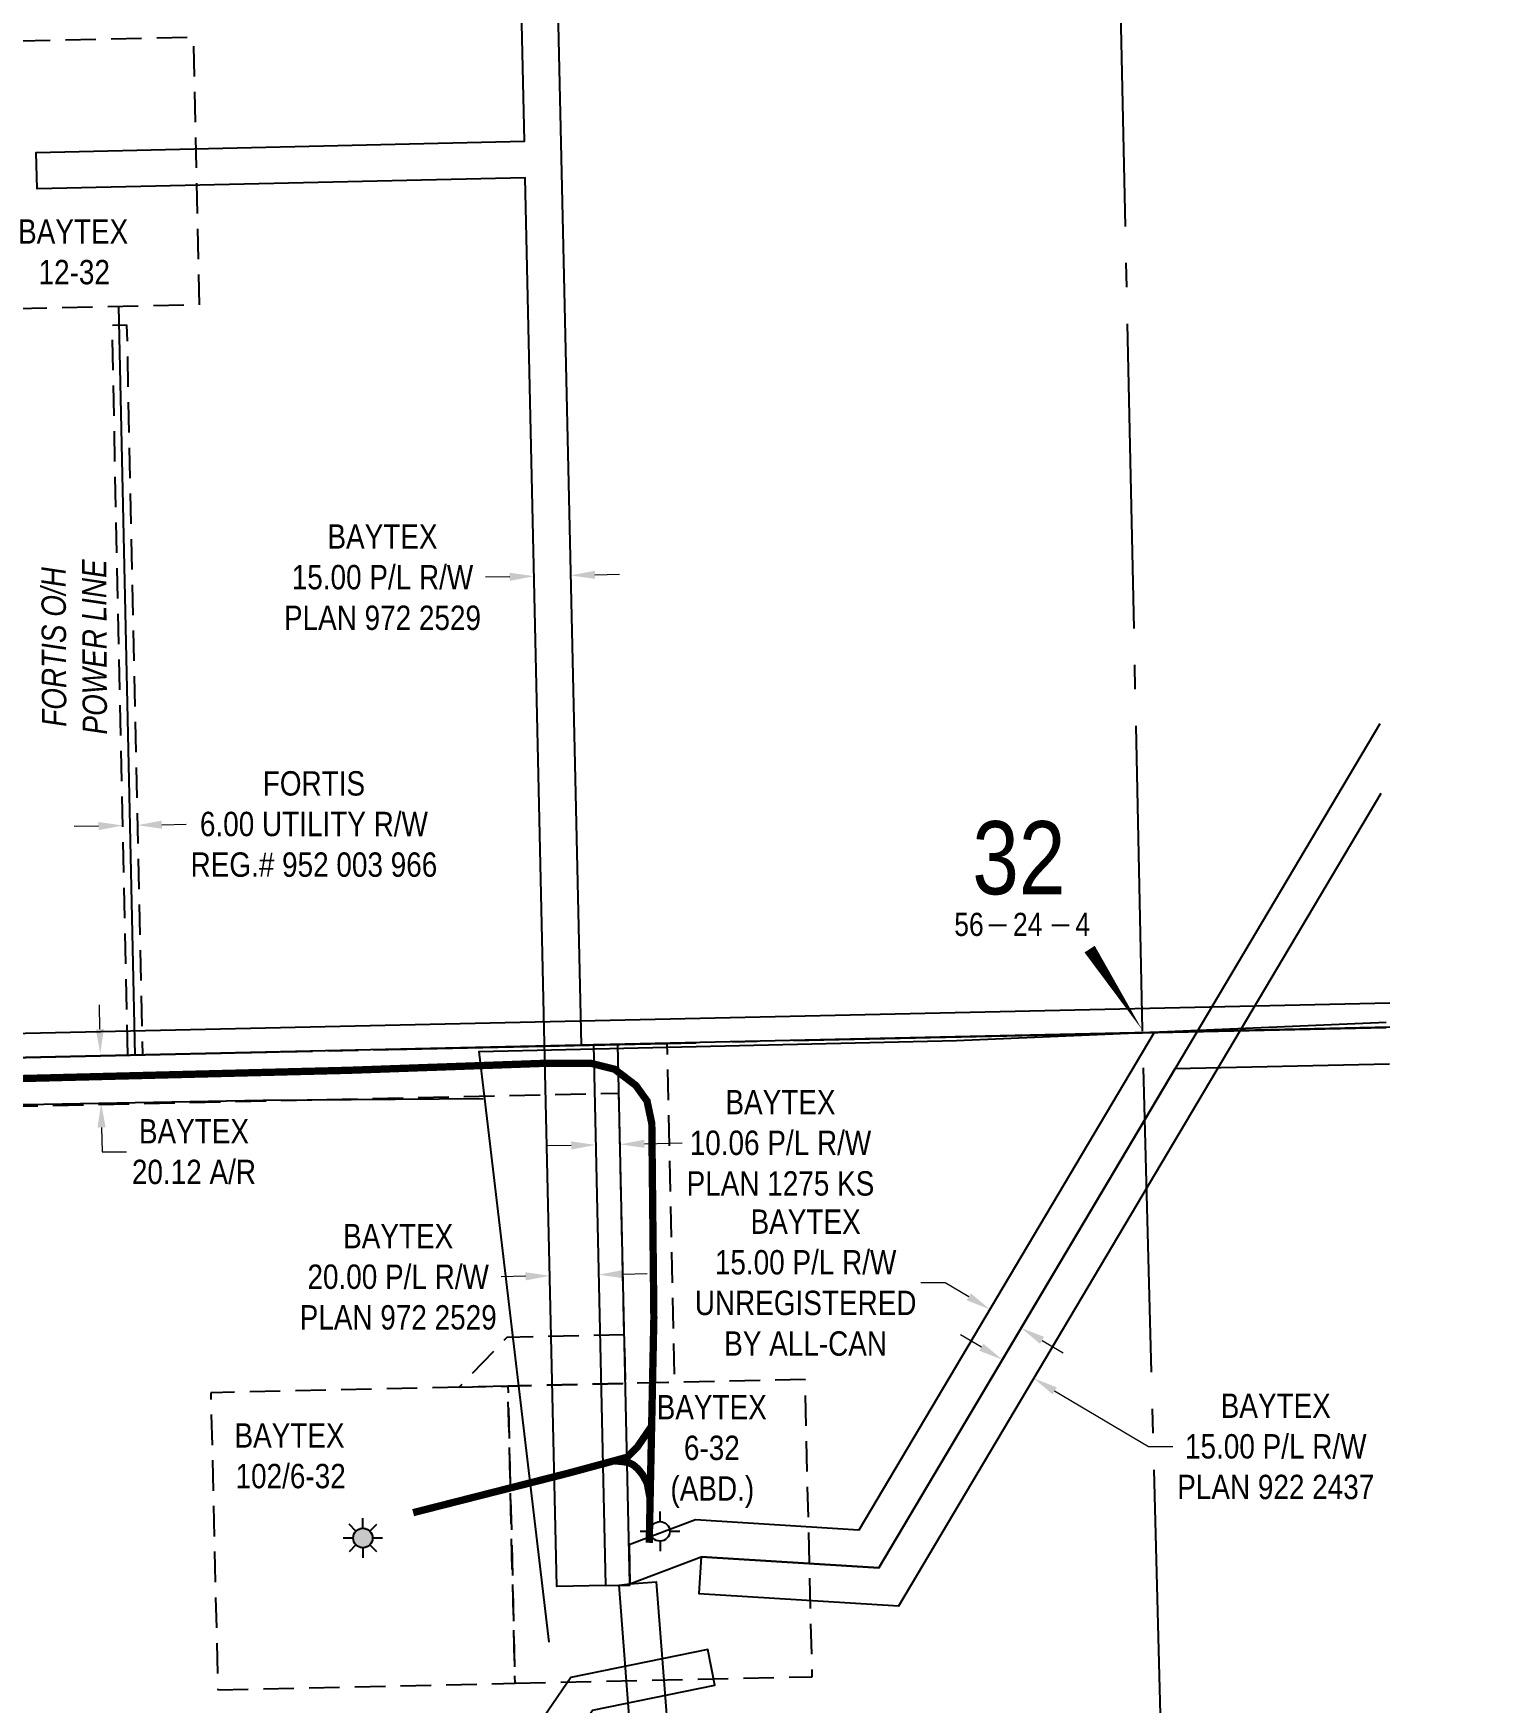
# Model space of a CAD drawing. Extents: x 88833 to 97610, y 5963373 to 5974710.
# Drawn here: x 95905 to 96501, y 5968904 to 5969589 of the extents above; entities that cross this region are included whole.
import ezdxf
from ezdxf.enums import TextEntityAlignment as Align

# ---------------------------------------------------------------- set-up
doc = ezdxf.new("R2010")
doc.units = 0
doc.header["$LTSCALE"] = 5
doc.header["$PDSIZE"] = 5
for name, pattern in [('foc-ACCESSROAD', [3.75, 2.5, -1.25]), ('foc-FLOWLINE', [3.75, 2.5, -1.25]), ('foc-QUARTERLINE', [33, 25, -3, 2, -3])]:
    doc.linetypes.add(name, pattern=pattern)
doc.layers.get('Defpoints').update_dxf_attribs({"color": 9})
for name, color, linetype in [('10', 1, 'Continuous'), ('9', 3, 'Continuous'), ('AS-POWER', 104, 'foc-POWER'), ('AS-POWER-T', 104, 'Continuous'), ('AS-ROADS', 254, 'Continuous'), ('F-AR', 190, 'foc-ACCESSROAD'), ('F-EZE', 190, 'foc-FLOWLINE'), ('F-RW', 190, 'Continuous'), ('F-WS', 190, 'foc-ACCESSROAD'), ('F-WS-S', 8, 'Continuous'), ('L-QSEC', 8, 'foc-QUARTERLINE'), ('L-SECLBL', 7, 'Continuous')]:
    doc.layers.add(name, color=color, linetype=linetype)
for name, color, linetype, lineweight in [('F-AR-T', 190, 'Continuous', 9), ('F-EZE-T', 190, 'Continuous', 9), ('F-RW-T', 190, 'Continuous', 9), ('F-WS-T', 190, 'Continuous', 9)]:
    doc.layers.add(name, color=color, linetype=linetype, lineweight=lineweight)
doc.styles.add('100L', font='ARIALN.TTF', dxfattribs={"height": 10})
doc.styles.add('80CG', font='ARIALN.TTF', dxfattribs={"height": 10})
doc.styles.add('80L', font='ARIALN.TTF', dxfattribs={"height": 10})
doc.styles.add('foc-LtypeFont', font='ARIALN.TTF', dxfattribs={"height": 7.35})
doc.styles.add('SIMPLEX', font='ARIALN.TTF')
doc.linetypes.add('foc-POWER', pattern='A,6,-1,["P",foc-LtypeFont,S=0.2,R=0,X=-0.625,Y=-0.75],-1.24,4', length=12.24)
doc.dimstyles.new('Compass 5 000', dxfattribs={"dimscale": 5, "dimtxt": 9, "dimasz": 2, "dimexe": 0.2, "dimexo": 0.0625, "dimgap": 0.5, "dimtad": 0, "dimtih": 1, "dimtoh": 1, "dimzin": 0, "dimdsep": 46, "dimtxsty": '80CG', "dimcen": 0.1, "dimse1": 1, "dimse2": 1, "dimclrd": 256, "dimclrt": 256, "dimaunit": 1, "dimadec": 4, "dimazin": 0, "dimtfac": 0.06, "dimtofl": 0, "dimtmove": 0, "dimatfit": 1, "dimfxl": 0.2, "dimtolj": 1, "dimtzin": 0, "dimlwd": -1, "dimarcsym": 0})

# ---------------------------------------------------------------- blocks, each defined once
blk = doc.blocks.new('L-SECLBL')
at = {"layer": '9', "color": 7}
for p, q in [((-5.08, -27.83), (-12.29, -27.83)), ((20.7, -27.83), (13.5, -27.83))]:
    blk.add_line(p, q, dxfattribs=at)
at = {"layer": '10', "color": 2, "style": 'SIMPLEX'}
blk.add_attdef('SEC', text='', height=30, dxfattribs=at).set_placement((0, 0), align=Align.MIDDLE)
at = {"layer": '10', "color": 5, "style": '80L'}
blk.add_attdef('TWP', text='', height=9.5, dxfattribs=at).set_placement((-14.43, -27.37), align=Align.MIDDLE_RIGHT)
blk.add_attdef('RGE', text='', height=9.5, dxfattribs=at).set_placement((3.62, -27.37), align=Align.MIDDLE_CENTER)
blk.add_attdef('MER', text='', height=9.5, dxfattribs=at).set_placement((23.17, -27.37), align=Align.MIDDLE_LEFT)
blk = doc.blocks.new('*D453')
at = {"layer": 'Defpoints', "color": 0, "transparency": 16777216}
for p in [(96110.11, 5969365.88), (96110.15, 5969363.88), (96125.14, 5969364.21)]:
    blk.add_point(p, dxfattribs=at)
at = {"layer": 'F-RW-T', "transparency": 16777216}
for p, q in [((96100.11, 5969365.66), (96090.11, 5969365.43)), ((96135.09, 5969366.44), (96145.09, 5969366.67))]:
    blk.add_line(p, q, dxfattribs=at)
for points in [[(96100.07, 5969367.32), (96100.15, 5969363.99), (96110.11, 5969365.88)], [(96135.05, 5969368.11), (96135.13, 5969364.78), (96125.09, 5969366.22)]]:
    blk.add_solid(points, dxfattribs=at)
at = {"layer": 'F-RW-T', "transparency": 16777216, "insert": (96047.87, 5969365.43), "char_height": 10, "attachment_point": 5, "style": '80CG'}
blk.add_mtext('\\A1;BAYTEX\\P15.00 P/L R/W\\PPLAN 972 2529', dxfattribs=at)
blk = doc.blocks.new('*D455')
at = {"layer": 'Defpoints', "color": 0, "transparency": 16777216}
for p in [(96310.51, 5969058.23), (96323.41, 5969050.58), (96302.27, 5969044.35)]:
    blk.add_point(p, dxfattribs=at)
at = {"layer": 'F-RW-T', "transparency": 16777216}
for p, q in [((96293.67, 5969049.46), (96285.07, 5969054.56)), ((96323.76, 5969031.59), (96362.28, 5969008.72)), ((96362.28, 5969008.72), (96372.28, 5969008.72))]:
    blk.add_line(p, q, dxfattribs=at)
for points in [[(96294.52, 5969050.89), (96292.82, 5969048.02), (96302.27, 5969044.35)], [(96324.61, 5969033.02), (96322.91, 5969030.15), (96315.16, 5969036.69)]]:
    blk.add_solid(points, dxfattribs=at)
at = {"layer": 'F-RW-T', "transparency": 16777216, "insert": (96414.51, 5969008.72), "char_height": 10, "attachment_point": 5, "style": '80CG'}
blk.add_mtext('\\A1;BAYTEX\\P15.00 P/L R/W\\PPLAN 922 2437', dxfattribs=at)
blk = doc.blocks.new('*D456')
at = {"layer": 'Defpoints', "color": 0, "transparency": 16777216}
for p in [(96145.38, 5969132.72), (96135.88, 5969108.41), (96145.92, 5969108.64)]:
    blk.add_point(p, dxfattribs=at)
at = {"layer": 'F-RW-T', "transparency": 16777216}
for p, q in [((96125.34, 5969132.27), (96115.34, 5969132.05)), ((96155.38, 5969132.94), (96170.93, 5969133.29))]:
    blk.add_line(p, q, dxfattribs=at)
for points in [[(96125.3, 5969133.94), (96125.38, 5969130.6), (96135.34, 5969132.49)], [(96155.34, 5969134.61), (96155.42, 5969131.28), (96145.38, 5969132.72)]]:
    blk.add_solid(points, dxfattribs=at)
at = {"layer": 'F-RW-T', "transparency": 16777216, "insert": (96211.22, 5969133.29), "char_height": 10, "attachment_point": 5, "style": '80CG'}
blk.add_mtext('\\A1;BAYTEX\\P10.06 P/L R/W\\PPLAN 1275 KS', dxfattribs=at)
blk = doc.blocks.new('GAS')
h = blk.add_hatch(color=255)
h.dxf.hatch_style = 1
edge = h.paths.add_edge_path()
edge.add_arc((0, 0), 0.9, 0, 360)
for p, q in [((0, 0.81), (0, 1.62)), ((-0.81, 0), (-1.62, 0)), ((-0.57, 0.57), (-1.14, 1.14)), ((0.57, 0.57), (1.14, 1.14)), ((1.62, 0), (0.81, 0)), ((-0.57, -0.57), (-1.14, -1.14)), ((0, -0.81), (0, -1.62)), ((1.14, -1.14), (0.57, -0.57))]:
    blk.add_line(p, q)
blk.add_circle((0, 0), 0.8)
blk = doc.blocks.new('GABD')
for p, q in [((0, 0.81), (0, 1.62)), ((-0.81, 0), (-1.62, 0)), ((1.62, 0), (0.81, 0)), ((0, -0.81), (0, -1.62))]:
    blk.add_line(p, q)
blk.add_circle((0, 0), 0.8)
blk = doc.blocks.new('*D463')
at = {"layer": 'Defpoints', "color": 0, "transparency": 16777216}
for p in [(96116.55, 5969078.78), (96116.6, 5969076.78), (96136.58, 5969077.23)]:
    blk.add_point(p, dxfattribs=at)
at = {"layer": 'F-RW-T', "transparency": 16777216}
for p, q in [((96106.56, 5969078.56), (96096.56, 5969078.33)), ((96146.53, 5969079.45), (96156.53, 5969079.68))]:
    blk.add_line(p, q, dxfattribs=at)
for points in [[(96106.52, 5969080.22), (96106.59, 5969076.89), (96116.55, 5969078.78)], [(96146.49, 5969081.12), (96146.57, 5969077.79), (96136.53, 5969079.23)]]:
    blk.add_solid(points, dxfattribs=at)
at = {"layer": 'F-RW-T', "transparency": 16777216, "insert": (96054.32, 5969078.33), "char_height": 10, "attachment_point": 5, "style": '80CG'}
blk.add_mtext('\\A1;BAYTEX\\P20.00 P/L R/W\\PPLAN 972 2529', dxfattribs=at)
blk = doc.blocks.new('*D504')
at = {"layer": 'Defpoints', "color": 0, "transparency": 16777216}
for p in [(96297.11, 5969065.04), (96294.17, 5969060.09), (96307.07, 5969052.43)]:
    blk.add_point(p, dxfattribs=at)
at = {"layer": 'F-RW-T', "transparency": 16777216}
for p, q in [((96278.78, 5969075.92), (96268.78, 5969075.92)), ((96288.52, 5969070.14), (96278.78, 5969075.92)), ((96318.61, 5969052.27), (96327.21, 5969047.17))]:
    blk.add_line(p, q, dxfattribs=at)
for points in [[(96289.37, 5969071.57), (96287.66, 5969068.71), (96297.11, 5969065.04)], [(96319.46, 5969053.7), (96317.76, 5969050.84), (96310.01, 5969057.38)]]:
    blk.add_solid(points, dxfattribs=at)
at = {"layer": 'F-RW-T', "transparency": 16777216, "insert": (96221.54, 5969075.92), "char_height": 10, "attachment_point": 5, "style": '80CG'}
blk.add_mtext('\\A1;BAYTEX\\P15.00 P/L R/W\\PUNREGISTERED\\PBY ALL-CAN', dxfattribs=at)
blk = doc.blocks.new('*D1076')
at = {"layer": 'Defpoints', "color": 0, "transparency": 16777216}
for p in [(95922.3, 5969169.8), (95922.67, 5969149.49), (95932.4, 5969149.66)]:
    blk.add_point(p, dxfattribs=at)
at = {"layer": 'F-AR-T', "transparency": 16777216}
for p, q in [((95931.86, 5969179.98), (95931.68, 5969189.97)), ((95932.57, 5969139.66), (95932.75, 5969129.67)), ((95932.75, 5969129.67), (95942.75, 5969129.67))]:
    blk.add_line(p, q, dxfattribs=at)
for points in [[(95933.52, 5969180.01), (95930.19, 5969179.95), (95932.04, 5969169.98)], [(95934.24, 5969139.69), (95930.91, 5969139.63), (95932.4, 5969149.66)]]:
    blk.add_solid(points, dxfattribs=at)
at = {"layer": 'F-AR-T', "transparency": 16777216, "insert": (95970.49, 5969129.67), "char_height": 10, "attachment_point": 5, "style": '80CG'}
blk.add_mtext('\\A1;BAYTEX\\P20.12 A/R', dxfattribs=at)
blk = doc.blocks.new('*D1234')
at = {"layer": 'Defpoints', "color": 0, "transparency": 16777216}
for p in [(95941.28, 5969264.91), (95947.28, 5969265.04), (95947.31, 5969263.7)]:
    blk.add_point(p, dxfattribs=at)
at = {"layer": 'F-EZE-T', "transparency": 16777216}
for p, q in [((95931.32, 5969263.35), (95921.32, 5969263.14)), ((95957.3, 5969263.91), (95967.3, 5969264.13))]:
    blk.add_line(p, q, dxfattribs=at)
for points in [[(95931.28, 5969265.02), (95931.35, 5969261.68), (95941.31, 5969263.57)], [(95957.27, 5969265.58), (95957.34, 5969262.25), (95947.31, 5969263.7)]]:
    blk.add_solid(points, dxfattribs=at)
at = {"layer": 'F-EZE-T', "transparency": 16777216, "insert": (96019.73, 5969264.13), "char_height": 10, "attachment_point": 5, "style": '80CG'}
blk.add_mtext('\\A1;FORTIS\\P6.00 UTILITY R/W\\PREG.# 952 003 966', dxfattribs=at)

msp = doc.modelspace()

# ---------------------------------------------------------------- linework, layer by layer
at = {"layer": 'AS-POWER', "flags": 128}
for points in [[(95946.348, 5969169.337), (95939.709, 5969476.514)], [(96116.219, 5968928.378), (96089.843, 5969151.4), (96087.539, 5969170.875), (96283.414, 5969175.276), (96459.803, 5969182.894)], [(95556.784, 5969140.215), (95571.845, 5969145.388), (95673.12, 5969147.53), (95908.864, 5969149.244), (95998.893, 5969150.846), (96089.144, 5969151.606)]]:
    msp.add_lwpolyline(points, dxfattribs=at)
at = {"layer": 'AS-ROADS', "flags": 128}
msp.add_lwpolyline([(95547.523, 5969149.793, 2.998, 2.998, 0), (95631.361, 5969150.436, 2.998, 2.998, 0), (95853.315, 5969158.562, 2.998, 2.998, 0), (96034.131, 5969163.115, 2.998, 2.998, 0), (96113.077, 5969165.927, 2.998, 2.998, 0), (96133.659, 5969165.927, 2.998, 2.998, 0), (96143.098, 5969163.569, 2.998, 2.998, 0), (96151.881, 5969156.887, 2.998, 2.998, 0), (96156.47, 5969150.467, 2.998, 2.998, 0), (96158.416, 5969141.237, 2.998, 2.998, 0), (96159.257, 5969061.534, 2.998, 2.998, 0), (96157.355, 5968969.187, 0, 0, 0)], format="xyseb", dxfattribs=at)
at = {"layer": 'AS-ROADS', "const_width": 2.998, "flags": 128}
for points in [[(96060.452, 5968981.564), (96124.247, 5968997.8), (96148.154, 5969004.268), (96152.38, 5969008.36), (96158.341, 5969017.054)], [(96157.601, 5968987.934), (96156.508, 5968993.757), (96154.635, 5968997.136), (96152.659, 5968999.58), (96150.838, 5969001.139), (96148.965, 5969002.127), (96146, 5969002.595), (96144.699, 5969002.699), (96143.243, 5969002.803)]]:
    msp.add_lwpolyline(points, dxfattribs=at)
at = {"layer": 'F-AR', "flags": 128}
msp.add_lwpolyline([(95556.754, 5969160.68), (96164.578, 5969174.186), (96167.703, 5969035.028), (96147.588, 5969034.576), (96144.914, 5969153.641), (95557.201, 5969140.581)], dxfattribs=at)
msp.add_lwpolyline([(96147.144, 5969054.571), (96098.91, 5969053.499), (96079.359, 5969033.06), (96099.354, 5969033.504), (96147.588, 5969034.576)], close=True, dxfattribs=at)
at = {"layer": 'F-EZE', "flags": 128}
msp.add_lwpolyline([(95943.351, 5969169.272), (95936.874, 5969468.964), (95942.867, 5969469.093), (95949.345, 5969169.402)], dxfattribs=at)
at = {"layer": 'F-RW', "flags": 128}
for points in [[(96129.422, 5969173.405), (96134.416, 5969173.516), (96139.397, 5968951.651), (96119.418, 5968951.208), (96114.416, 5969174.058), (96106.436, 5969529.411), (95906.083, 5969524.815), (95905.735, 5969539.804), (96106.099, 5969544.4), (96102.844, 5969689.344), (96192.853, 5969783.439), (96247.609, 5969784.648), (96247.94, 5969769.664), (96199.392, 5969768.592), (96117.968, 5969683.467)], [(96149.433, 5968952.408), (96144.463, 5969173.739), (96134.416, 5969173.516), (96139.397, 5968951.651), (96149.445, 5968951.874)]]:
    msp.add_lwpolyline(points, close=True, dxfattribs=at)
for points in [[(96457.201, 5969305.25), (96251.54, 5968958.909), (96178.664, 5968963.422), (96177.742, 5968948.459), (96259.754, 5968943.381), (96457.804, 5969276.906)], [(96461.314, 5969180.78), (95556.754, 5969160.68), (95556.534, 5969170.73), (96461.36, 5969190.836)], [(96461.314, 5969180.78), (96364.567, 5969178.63), (96243.321, 5968974.447), (96176.383, 5968978.592), (96149.076, 5968968.303), (96149.433, 5968952.408), (96178.664, 5968963.422), (96251.54, 5968958.909), (96373.225, 5969163.831), (96461.247, 5969165.787)], [(96484.709, 5967677.32), (96483.269, 5967680.278), (96352.075, 5968107.004), (96254.21, 5968275.596), (96195.975, 5968375.916), (96188.798, 5968388.282), (96148.764, 5968903.47), (96145.01, 5968951.776), (96149.433, 5968952.408), (96160.17, 5968953.24), (96162.629, 5968921.588), (96203.71, 5968392.922), (96271.617, 5968275.939), (96366.117, 5968113.144), (96497.474, 5967685.884), (96501.468, 5967677.685)], [(95674.996, 5968226.523), (95693.124, 5968289.708), (95754.213, 5968365.993), (95853.191, 5968489.765), (96134.122, 5968900.492), (96184.345, 5968910.704), (96181.356, 5968925.397), (96125.182, 5968913.974), (95841.135, 5968498.693), (95742.514, 5968375.364), (95679.546, 5968296.726), (95673.796, 5968276.683)]]:
    msp.add_lwpolyline(points, dxfattribs=at)
at = {"layer": 'F-WS', "flags": 128}
msp.add_lwpolyline([(95861.477, 5969529.836), (95860.288, 5969584.823), (95970.262, 5969587.2), (95972.639, 5969477.226), (95862.665, 5969474.849), (95861.477, 5969529.836)], dxfattribs=at)
for points in [[(96102.28, 5968911.539), (96224.25, 5968914.25), (96221.324, 5969036.215), (96099.354, 5969033.504)], [(95980.31, 5968908.829), (96102.28, 5968911.539), (96099.354, 5969033.504), (95977.384, 5969030.794)]]:
    msp.add_lwpolyline(points, close=True, dxfattribs=at)
at = {"layer": 'L-QSEC', "flags": 128}
for points in [[(96359.827, 5969179.527), (96342.934, 5969978.354)], [(95556.754, 5969160.68), (96359.849, 5969178.526)], [(96381.015, 5968379.429), (96359.827, 5969179.527)], [(96359.849, 5969178.526), (96459.85, 5969180.744)]]:
    msp.add_lwpolyline(points, dxfattribs=at)
at = {"layer": 'L-SECLBL', "flags": 128}
msp.add_lwpolyline([(96359.827, 5969179.527, 0, 5, 0), (96338.114, 5969212.846, 0, 0, 0)], format="xyseb", dxfattribs=at)

# ---------------------------------------------------------------- block references
at = {"layer": 'F-WS-S', "color": 5, "xscale": 5, "yscale": 5, "zscale": 5}
for name, p in [('GAS', (96039.832, 5968971.167)), ('GABD', (96161.802, 5968973.877))]:
    msp.add_blockref(name, p, dxfattribs=at)
at = {"layer": 'L-SECLBL'}
msp.add_blockref('L-SECLBL', (96309.076, 5969250.367), dxfattribs=at).add_auto_attribs({'SEC': '32', 'TWP': '56', 'RGE': '24', 'MER': '4'})

# ---------------------------------------------------------------- texts
at = {"layer": 'F-WS-T', "char_height": 10, "attachment_point": 1, "style": '100L'}
for s, insert in [('\\pi-3.5722;BAYTEX\\P\\pi4.8384;12-32', (95901.872, 5969512.355)), ('\\pi-3.5722;BAYTEX\\P\\pi7.6147;6-32\\P\\pi2.0826;(ABD.)', (96163.992, 5969029.842)), ('\\pi-3.5722;BAYTEX\\P\\pi-3.1254;102/6-32', (95990.696, 5969018.261))]:
    msp.add_mtext_dynamic_manual_height_columns(s, width=37.13933, gutter_width=55, heights=[0], dxfattribs=dict(at, insert=insert))

# ---------------------------------------------------------------- dimensions: what is measured, and where the dimension line sits
at = {"layer": 'F-AR-T'}
dim = msp.add_aligned_dim(p1=(95922.304, 5969169.805), p2=(95922.666, 5969149.49), distance=9.733, text='BAYTEX\\P20.12 A/R', dimstyle='Compass 5 000', dxfattribs=at)
dim.commit()
dim.dimension.update_dxf_attribs({"geometry": '*D1076', "text_midpoint": (95970.488, 5969129.666)})
at = {"layer": 'F-EZE-T'}
dim = msp.add_aligned_dim(p1=(95941.284, 5969264.907), p2=(95947.278, 5969265.037), distance=-1.34, text='FORTIS\\P6.00 UTILITY R/W\\PREG.# 952 003 966', dimstyle='Compass 5 000', dxfattribs=at)
dim.commit()
dim.dimension.update_dxf_attribs({"geometry": '*D1234', "text_midpoint": (96019.727, 5969264.129)})
at = {"layer": 'F-RW-T'}
for p1, p2, text, picture, middle in [((96125.137, 5969364.214), (96110.153, 5969363.878), 'BAYTEX\\P15.00 P/L R/W\\PPLAN 972 2529', '*D453', (96047.869, 5969365.433)), ((96136.578, 5969077.226), (96116.6, 5969076.778), 'BAYTEX\\P20.00 P/L R/W\\PPLAN 972 2529', '*D463', (96054.315, 5969078.333))]:
    dim = msp.add_aligned_dim(p1=p1, p2=p2, distance=-2.005, text=text, dimstyle='Compass 5 000', dxfattribs=at)
    dim.commit()
    dim.dimension.update_dxf_attribs({"geometry": picture, "text_midpoint": middle})
for base, p1, p2, angle, text, picture, middle in [((96145.384, 5969132.72), (96135.878, 5969108.414), (96145.925, 5969108.639), 1.286333, 'BAYTEX\\P10.06 P/L R/W\\PPLAN 1275 KS', '*D456', (96211.215, 5969133.293)), ((96297.114, 5969065.036), (96307.072, 5969052.427), (96294.175, 5969060.086), 149.297751, 'BAYTEX\\P15.00 P/L R/W\\PUNREGISTERED\\PBY ALL-CAN', '*D504', (96221.535, 5969075.923)), ((96302.267, 5969044.351), (96323.407, 5969050.576), (96310.509, 5969058.233), 149.302437, 'BAYTEX\\P15.00 P/L R/W\\PPLAN 922 2437', '*D455', (96414.51, 5969008.721))]:
    dim = msp.add_linear_dim(base=base, p1=p1, p2=p2, angle=angle, text=text, dimstyle='Compass 5 000', dxfattribs=at)
    dim.commit()
    dim.dimension.update_dxf_attribs({"geometry": picture, "text_midpoint": middle, "dimtype": 161})

# ---------------------------------------------------------------- next in the draw order: texts
at = {"layer": 'AS-POWER-T', "insert": (95908.153, 5969300.464), "char_height": 10, "attachment_point": 1, "rotation": 90.263028, "style": '100L', "bg_fill": 3, "box_fill_scale": 1.1, "bg_fill_color": 256, "bg_fill_transparency": 0}
msp.add_mtext_dynamic_manual_height_columns('\\pi3.58;{\\fArial Narrow|b0|i1|c0|p34;FORTIS O/H\\P\\pi0.32626;POWER LINE}', width=72.5352, gutter_width=55, heights=[0], dxfattribs=at)

doc.saveas('drawing.dxf')
